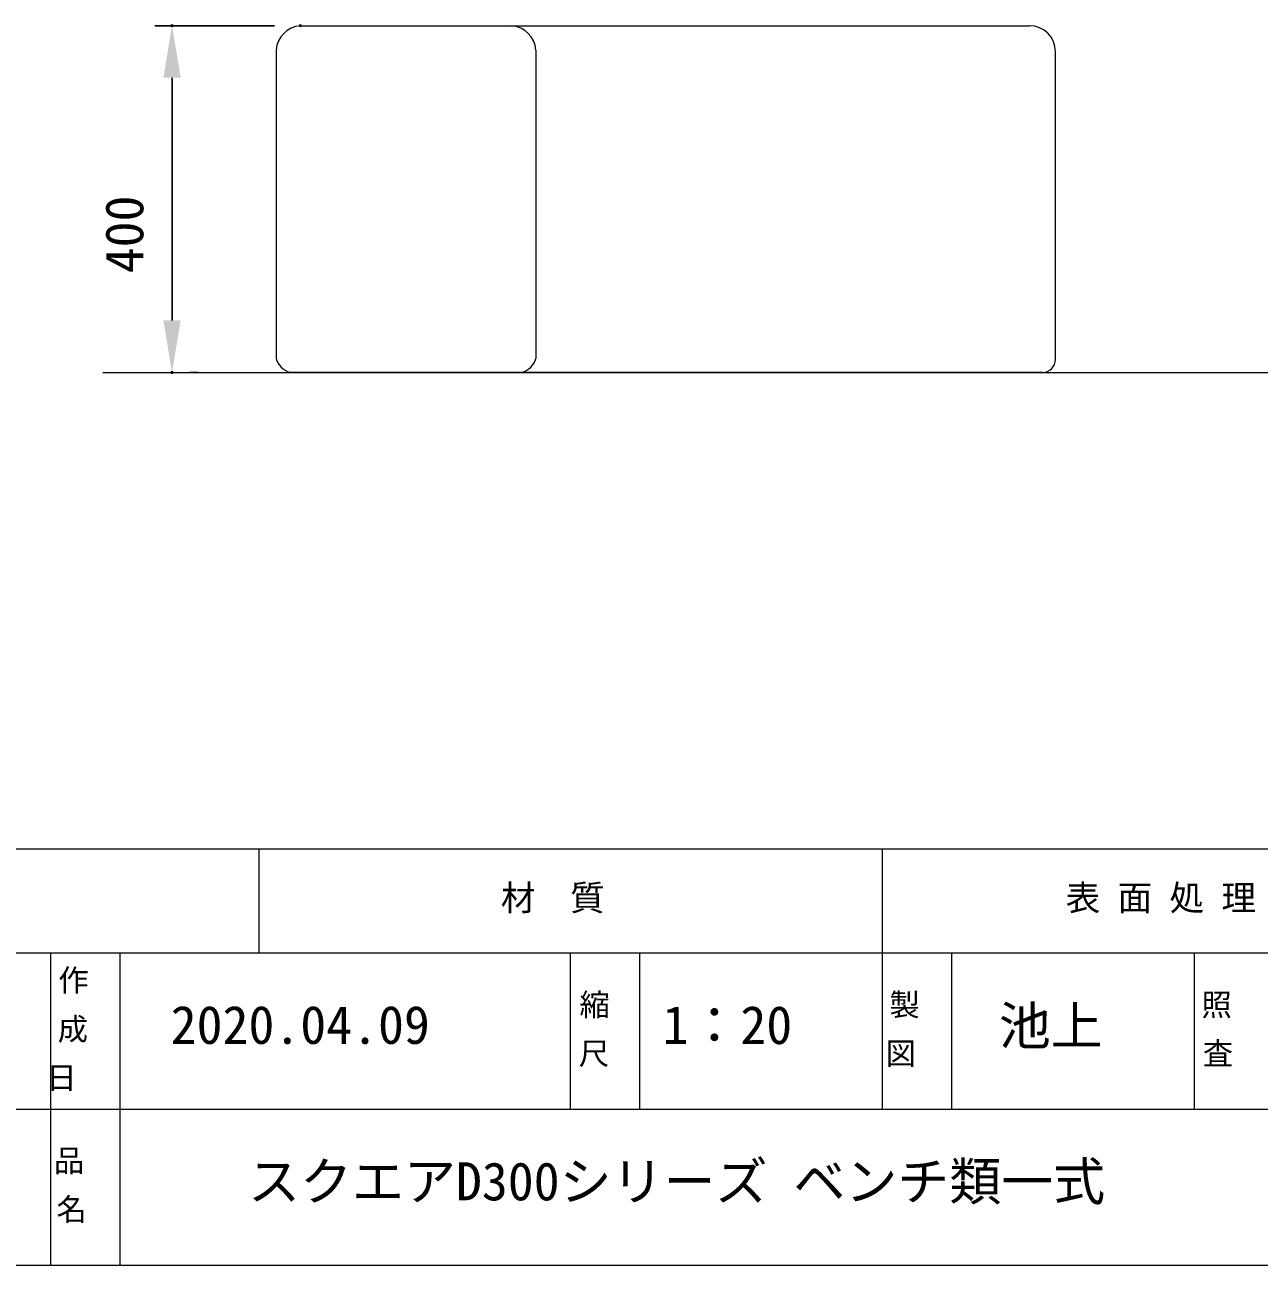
# Model space of a CAD drawing. Units: millimetres, scale not verified. Extents: x -203 to 203, y -143 to 143.
# Drawn here: x 58.5 to 129.7, y -138 to -66.5 of the extents above; entities that cross this region are included whole.
import ezdxf
from ezdxf.enums import TextEntityAlignment as Align

# ---------------------------------------------------------------- set-up
doc = ezdxf.new("R2010")
doc.units = ezdxf.units.MM
doc.header["$LTSCALE"] = 0.5
doc.header["$PDMODE"] = 32
doc.header["$PDSIZE"] = 0.1
for name, color, linetype, lineweight in [('0-1_DIMENSION_LINES$02_DIMENSI', 7, 'Continuous', 25), ('0-3_DIMENSION_LINES$03_LINES', 7, 'Continuous', 18), ('0-4_図面_FORMAT$03_TEXT', 7, 'Continuous', 18), ('0-7_図面_FORMAT$01_WAKU$OUT_LINE', 6, 'Continuous', 18), ('0-8_図面_FORMAT$01_WAKU$SUB_LINE', 7, 'Continuous', 18)]:
    doc.layers.add(name, color=color, linetype=linetype, lineweight=lineweight)
doc.layers.add('0-2_DEFPOINTS', color=7, linetype='Continuous')
doc.styles.add('ＭＳ ゴシック', font='')
doc.styles.get('ＭＳ ゴシック').set_extended_font_data('MS Gothic')

# ---------------------------------------------------------------- blocks, each defined once
blk = doc.blocks.new('D8')
at = {"layer": '0-1_DIMENSION_LINES$02_DIMENSI'}
for p, q in [((565.81, 164), (552, 164)), ((554, 130), (554, 158)), ((557, 124), (556, 124))]:
    blk.add_line(p, q, dxfattribs=at)
for points in [[(555, 158), (553, 158), (554, 164)], [(553, 130), (555, 130), (554, 124)]]:
    blk.add_solid(points, dxfattribs=at)
at = {"layer": '0-2_DEFPOINTS'}
for p in [(554, 164), (568.81, 164), (554, 124)]:
    blk.add_point(p, dxfattribs=at)
at = {"layer": '0-1_DIMENSION_LINES$02_DIMENSI', "style": 'ＭＳ ゴシック'}
blk.add_text('400', height=4.399, rotation=90, dxfattribs=at).set_placement((552, 135.429), align=Align.BOTTOM_LEFT)
blk = doc.blocks.new('_X50')
at = {"layer": '0-4_図面_FORMAT$03_TEXT', "style": 'ＭＳ ゴシック'}
for s, p in [('照', (672.836, 49.002)), ('査', (672.987, 43.38))]:
    blk.add_text(s, height=2.566, dxfattribs=at).set_placement(p, align=Align.BOTTOM_LEFT)
blk = doc.blocks.new('_X49')
at = {"layer": '0-4_図面_FORMAT$03_TEXT', "style": 'ＭＳ ゴシック'}
for s, p in [('製', (636.801, 49.002)), ('図', (636.385, 43.38))]:
    blk.add_text(s, height=2.566, dxfattribs=at).set_placement(p, align=Align.BOTTOM_LEFT)
blk = doc.blocks.new('_X48')
at = {"layer": '0-4_図面_FORMAT$03_TEXT', "style": 'ＭＳ ゴシック'}
for s, p in [('縮', (601.025, 49.002)), ('尺', (600.952, 43.38))]:
    blk.add_text(s, height=2.566, dxfattribs=at).set_placement(p, align=Align.BOTTOM_LEFT)
blk = doc.blocks.new('_X47')
at = {"layer": '0-4_図面_FORMAT$03_TEXT', "style": 'ＭＳ ゴシック'}
for s, p in [('品', (540.35, 31.002)), ('名', (540.651, 25.38))]:
    blk.add_text(s, height=2.566, dxfattribs=at).set_placement(p, align=Align.BOTTOM_LEFT)
blk = doc.blocks.new('_X44')
at = {"layer": '0-4_図面_FORMAT$03_TEXT', "style": 'ＭＳ ゴシック'}
for s, p in [('作', (540.875, 51.813)), ('成', (540.801, 46.191)), ('日', (539.482, 40.568))]:
    blk.add_text(s, height=2.566, dxfattribs=at).set_placement(p, align=Align.BOTTOM_LEFT)

msp = doc.modelspace()

# ---------------------------------------------------------------- linework, layer by layer
at = {"layer": '0-3_DIMENSION_LINES$03_LINES'}
for p, q in [((74.4049, -66.5), (116.4894, -66.5)), ((73, -67.9049), (73, -85.7)), ((88, -67.9049), (88, -85.7)), ((117.9897, -85.75), (117.9894, -68)), ((63, -86.5), (190.5, -86.5)), ((117.2397, -86.5), (73.8, -86.5))]:
    msp.add_line(p, q, dxfattribs=at)
for centre, radius, start, end in [((74.525, -68.025), 1.5297, 94.50136, 175.49864), ((86.475, -68.025), 1.5297, 4.50136, 85.49864), ((116.4894, -68), 1.5, 0.00088, 90), ((74.1375, -85.3625), 1.1865, 196.5258, 253.4742), ((86.8625, -85.3625), 1.1865, 286.5258, 343.4742), ((117.2397, -85.75), 0.75, 270, 0.00088)]:
    msp.add_arc(centre, radius, start, end, dxfattribs=at)
at = {"layer": '0-7_図面_FORMAT$01_WAKU$OUT_LINE'}
for p, q in [((198, -114), (-198, -114)), ((198, -120), (-78, -120)), ((-198, -138), (198, -138))]:
    msp.add_line(p, q, dxfattribs=at)
at = {"layer": '0-8_図面_FORMAT$01_WAKU$SUB_LINE'}
for p, q in [((72, -114), (72, -120)), ((108, -129), (108, -114)), ((60, -138), (60, -120)), ((64, -138), (64, -120)), ((90, -129), (90, -120)), ((94, -129), (94, -120)), ((112, -129), (112, -120)), ((126, -120), (126, -129)), ((12, -129), (144, -129))]:
    msp.add_line(p, q, dxfattribs=at)

# ---------------------------------------------------------------- block references
at = {"layer": '0-1_DIMENSION_LINES$02_DIMENSI', "xscale": 0.5, "yscale": 0.5}
msp.add_blockref('D8', (-210, -148.5), dxfattribs=at)
at = {"layer": '0-4_図面_FORMAT$03_TEXT', "xscale": 0.5, "yscale": 0.5}
for name in ['_X44', '_X48', '_X49', '_X50', '_X47']:
    msp.add_blockref(name, (-210, -148.5), dxfattribs=at)

# ---------------------------------------------------------------- texts
at = {"layer": '0-4_図面_FORMAT$03_TEXT', "style": 'ＭＳ ゴシック'}
for s, height, p in [('材\u3000質', 1.466, (85.975, -117.9799)), ('表 面 処 理', 1.466, (118.573, -117.9799)), ('2020.04.09', 2.199, (66.9212, -125.8936)), ('池上', 2.199, (114.7187, -125.9459)), ('1：20', 2.199, (95.3078, -125.9023)), ('スクエアD300シリーズ ベンチ類一式', 2.199, (71.3876, -134.9198))]:
    msp.add_text(s, height=height, dxfattribs=at).set_placement(p, align=Align.BOTTOM_LEFT)

doc.saveas('drawing.dxf')
